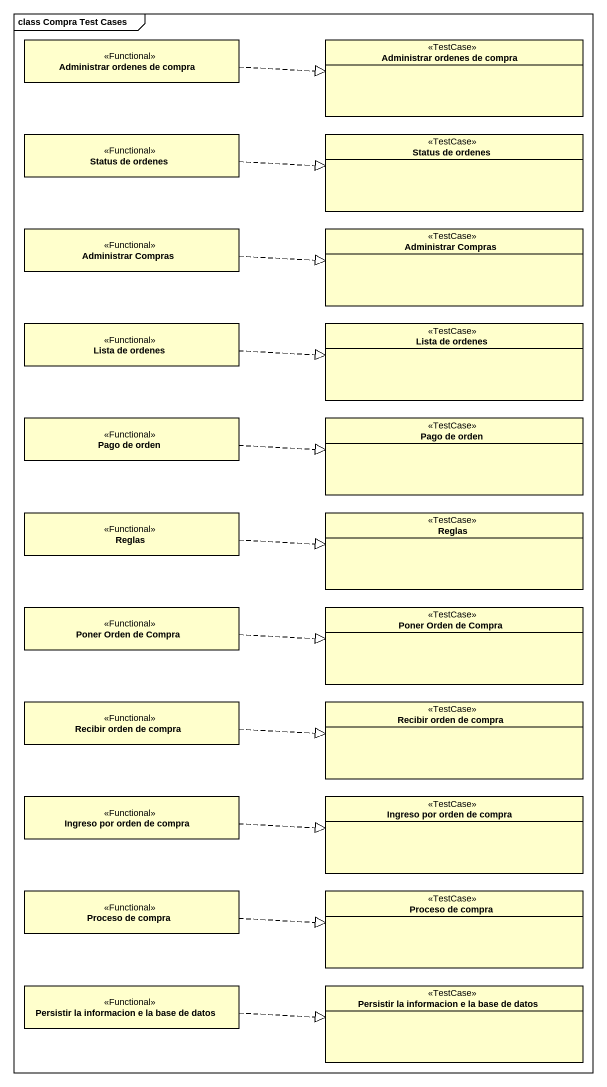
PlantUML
@startuml
mainframe class Compra Test Cases
hide circle
hide empty members
class "Administrar ordenes de compra" as Administrar_ordenes_de <<Functional>>
class "Administrar ordenes de compra" as Administrar_ordenes_de_2 <<TestCase>>
class "Status de ordenes" as Status_de_ordenes <<Functional>>
class "Status de ordenes" as Status_de_ordenes_2 <<TestCase>>
class "Administrar Compras" as Administrar_Compras <<Functional>>
class "Administrar Compras" as Administrar_Compras_2 <<TestCase>>
class "Lista de ordenes" as Lista_de_ordenes <<Functional>>
class "Lista de ordenes" as Lista_de_ordenes_2 <<TestCase>>
class "Pago de orden" as Pago_de_orden <<Functional>>
class "Pago de orden" as Pago_de_orden_2 <<TestCase>>
class Reglas <<Functional>>
class "Reglas" as Reglas_2 <<TestCase>>
class "Poner Orden de Compra" as Poner_Orden_de_Compra <<Functional>>
class "Poner Orden de Compra" as Poner_Orden_de_Compra_2 <<TestCase>>
class "Recibir orden de compra" as Recibir_orden_de_compra <<Functional>>
class "Recibir orden de compra" as Recibir_orden_de_compra_2 <<TestCase>>
class "Ingreso por orden de compra" as Ingreso_por_orden_de_compra <<Functional>>
class "Ingreso por orden de compra" as Ingreso_por_orden_de_compra_2 <<TestCase>>
class "Proceso de compra" as Proceso_de_compra <<Functional>>
class "Proceso de compra" as Proceso_de_compra_2 <<TestCase>>
class "Persistir la informacion e la base de datos" as Persistir_la_informacion_e <<Functional>>
class "Persistir la informacion e la base de datos" as Persistir_la_informacion_e_2 <<TestCase>>
Administrar_ordenes_de .right.|> Administrar_ordenes_de_2
Status_de_ordenes .right.|> Status_de_ordenes_2
Administrar_Compras .right.|> Administrar_Compras_2
Lista_de_ordenes .right.|> Lista_de_ordenes_2
Pago_de_orden .right.|> Pago_de_orden_2
Reglas .right.|> Reglas_2
Poner_Orden_de_Compra .right.|> Poner_Orden_de_Compra_2
Recibir_orden_de_compra .right.|> Recibir_orden_de_compra_2
Ingreso_por_orden_de_compra .right.|> Ingreso_por_orden_de_compra_2
Proceso_de_compra .right.|> Proceso_de_compra_2
Persistir_la_informacion_e .right.|> Persistir_la_informacion_e_2
@enduml
